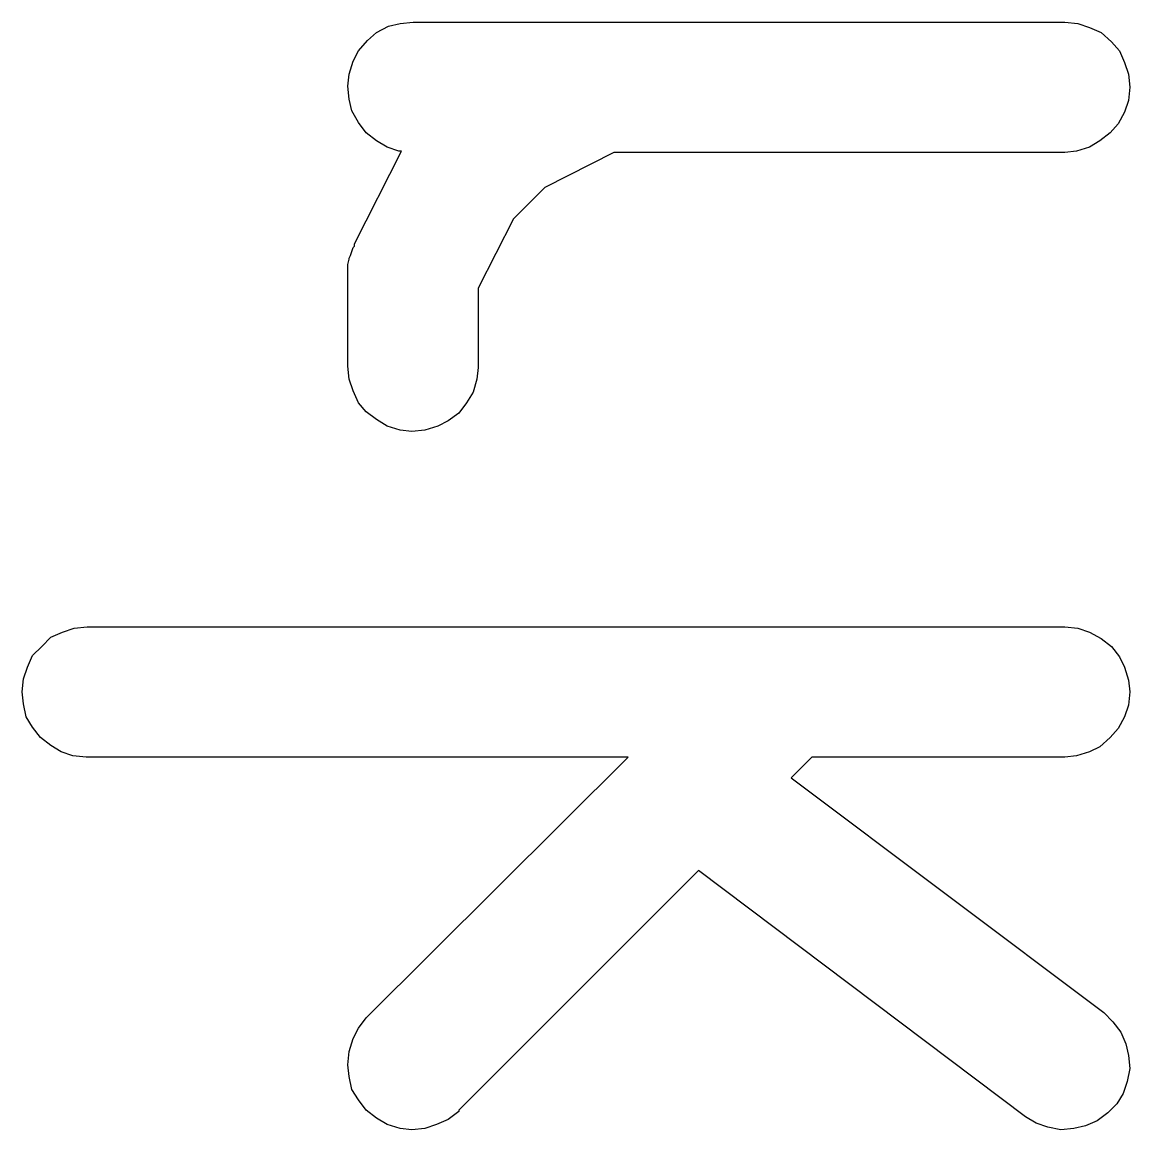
# Model space of a CAD drawing. Extents: x 99.2 to 141.2, y -118.7 to -76.
# Drawn here: x 105.217 to 106.067, y -106.846 to -105.996 of the extents above; entities that cross this region are included whole.
import ezdxf

# ---------------------------------------------------------------- set-up
doc = ezdxf.new("R2010")
doc.units = 0
doc.layers.add('BLACK', color=7, linetype='CONTINUOUS')

msp = doc.modelspace()

# ---------------------------------------------------------------- linework, layer by layer
at = {"layer": 'BLACK', "linetype": 'CONTINUOUS'}
for p, q in [((105.489, -106.004), (105.498, -105.999)), ((105.498, -105.999), (105.507, -105.997)), ((105.507, -105.997), (105.517, -105.996)), ((105.517, -105.996), (106.017, -105.996)), ((106.017, -105.996), (106.027, -105.997)), ((106.017, -105.996), (106.017, -105.996)), ((106.027, -105.997), (106.036, -106)), ((106.036, -106), (106.045, -106.004)), ((105.475, -106.018), (105.482, -106.01)), ((105.482, -106.01), (105.489, -106.004)), ((106.045, -106.004), (106.053, -106.011)), ((106.053, -106.011), (106.059, -106.018)), ((105.471, -106.026), (105.475, -106.018)), ((106.059, -106.018), (106.063, -106.027)), ((105.468, -106.036), (105.471, -106.026)), ((106.063, -106.027), (106.066, -106.036)), ((105.467, -106.045), (105.468, -106.036)), ((106.066, -106.036), (106.067, -106.046)), ((105.468, -106.055), (105.467, -106.045)), ((106.067, -106.046), (106.066, -106.056)), ((105.47, -106.064), (105.468, -106.055)), ((106.066, -106.056), (106.063, -106.065)), ((105.475, -106.073), (105.47, -106.064)), ((106.063, -106.065), (106.058, -106.074)), ((105.481, -106.081), (105.475, -106.073)), ((106.058, -106.074), (106.052, -106.081)), ((105.489, -106.087), (105.481, -106.081)), ((105.497, -106.092), (105.489, -106.087)), ((106.044, -106.087), (106.036, -106.092)), ((106.052, -106.081), (106.044, -106.087)), ((105.472, -106.166), (105.508, -106.095)), ((105.506, -106.095), (105.497, -106.092)), ((105.508, -106.095), (105.506, -106.095)), ((105.508, -106.095), (105.508, -106.095)), ((105.671, -106.096), (105.618, -106.123)), ((106.017, -106.096), (105.671, -106.096)), ((106.026, -106.095), (106.017, -106.096)), ((106.036, -106.092), (106.026, -106.095)), ((105.618, -106.123), (105.594, -106.147)), ((105.594, -106.147), (105.567, -106.2)), ((105.469, -106.175), (105.47, -106.172)), ((105.47, -106.172), (105.471, -106.169)), ((105.471, -106.169), (105.472, -106.168)), ((105.472, -106.168), (105.472, -106.166)), ((105.467, -106.182), (105.468, -106.178)), ((105.467, -106.185), (105.467, -106.182)), ((105.468, -106.177), (105.469, -106.175)), ((105.468, -106.178), (105.468, -106.177)), ((105.467, -106.186), (105.467, -106.185)), ((105.467, -106.188), (105.467, -106.186)), ((105.467, -106.189), (105.467, -106.188)), ((105.467, -106.26), (105.467, -106.189)), ((105.567, -106.2), (105.567, -106.26)), ((105.468, -106.27), (105.467, -106.26)), ((105.567, -106.261), (105.566, -106.27)), ((105.567, -106.26), (105.567, -106.261)), ((105.471, -106.279), (105.468, -106.27)), ((105.566, -106.27), (105.563, -106.28)), ((105.475, -106.288), (105.471, -106.279)), ((105.563, -106.28), (105.558, -106.288)), ((105.481, -106.295), (105.475, -106.288)), ((105.558, -106.288), (105.552, -106.296)), ((105.489, -106.301), (105.481, -106.295)), ((105.497, -106.306), (105.489, -106.301)), ((105.552, -106.296), (105.544, -106.302)), ((105.507, -106.309), (105.497, -106.306)), ((105.516, -106.31), (105.507, -106.309)), ((105.526, -106.309), (105.516, -106.31)), ((105.536, -106.306), (105.526, -106.309)), ((105.544, -106.302), (105.536, -106.306)), ((105.248, -106.464), (105.257, -106.461)), ((105.257, -106.461), (105.267, -106.46)), ((105.267, -106.46), (106.017, -106.46)), ((106.017, -106.46), (106.027, -106.461)), ((106.017, -106.46), (106.017, -106.46)), ((106.027, -106.461), (106.036, -106.464)), ((105.232, -106.475), (105.239, -106.468)), ((105.239, -106.468), (105.248, -106.464)), ((106.036, -106.464), (106.045, -106.469)), ((106.045, -106.469), (106.053, -106.475)), ((105.225, -106.482), (105.232, -106.475)), ((106.053, -106.475), (106.059, -106.483)), ((105.221, -106.491), (105.225, -106.482)), ((106.059, -106.483), (106.063, -106.491)), ((105.218, -106.5), (105.221, -106.491)), ((106.063, -106.491), (106.066, -106.501)), ((105.217, -106.51), (105.218, -106.5)), ((106.066, -106.501), (106.067, -106.51)), ((105.218, -106.519), (105.217, -106.51)), ((106.067, -106.51), (106.066, -106.52)), ((105.22, -106.529), (105.218, -106.519)), ((106.066, -106.52), (106.063, -106.529)), ((105.225, -106.537), (105.22, -106.529)), ((106.063, -106.529), (106.058, -106.538)), ((105.231, -106.545), (105.225, -106.537)), ((106.058, -106.538), (106.052, -106.545)), ((105.239, -106.551), (105.231, -106.545)), ((106.052, -106.545), (106.044, -106.552)), ((105.247, -106.556), (105.239, -106.551)), ((105.256, -106.559), (105.247, -106.556)), ((106.036, -106.556), (106.026, -106.559)), ((106.044, -106.552), (106.036, -106.556)), ((105.266, -106.56), (105.256, -106.559)), ((105.267, -106.56), (105.266, -106.56)), ((105.682, -106.56), (105.267, -106.56)), ((105.481, -106.76), (105.682, -106.56)), ((105.823, -106.56), (105.807, -106.576)), ((106.017, -106.56), (105.823, -106.56)), ((106.026, -106.559), (106.017, -106.56)), ((105.807, -106.576), (106.047, -106.756)), ((105.736, -106.647), (105.552, -106.831)), ((105.987, -106.836), (105.736, -106.647)), ((105.475, -106.768), (105.481, -106.76)), ((106.047, -106.756), (106.047, -106.756)), ((106.047, -106.756), (106.054, -106.763)), ((105.471, -106.776), (105.475, -106.768)), ((106.054, -106.763), (106.06, -106.771)), ((105.468, -106.786), (105.471, -106.776)), ((106.06, -106.771), (106.064, -106.78)), ((106.064, -106.78), (106.066, -106.789)), ((105.467, -106.796), (105.468, -106.786)), ((106.066, -106.789), (106.067, -106.799)), ((105.468, -106.805), (105.467, -106.796)), ((106.067, -106.799), (106.065, -106.809)), ((105.47, -106.815), (105.468, -106.805)), ((106.065, -106.809), (106.062, -106.818)), ((105.475, -106.823), (105.47, -106.815)), ((106.062, -106.818), (106.057, -106.826)), ((105.481, -106.831), (105.475, -106.823)), ((106.057, -106.826), (106.05, -106.833)), ((105.489, -106.837), (105.481, -106.831)), ((105.552, -106.832), (105.544, -106.838)), ((105.552, -106.831), (105.552, -106.832)), ((105.995, -106.841), (105.987, -106.836)), ((106.05, -106.833), (106.042, -106.839)), ((105.497, -106.842), (105.489, -106.837)), ((105.507, -106.845), (105.497, -106.842)), ((105.516, -106.846), (105.507, -106.845)), ((105.526, -106.845), (105.516, -106.846)), ((105.535, -106.842), (105.526, -106.845)), ((105.544, -106.838), (105.535, -106.842)), ((106.004, -106.844), (105.995, -106.841)), ((106.014, -106.846), (106.004, -106.844)), ((106.024, -106.845), (106.014, -106.846)), ((106.033, -106.843), (106.024, -106.845)), ((106.042, -106.839), (106.033, -106.843))]:
    msp.add_line(p, q, dxfattribs=at)

doc.saveas('drawing.dxf')
